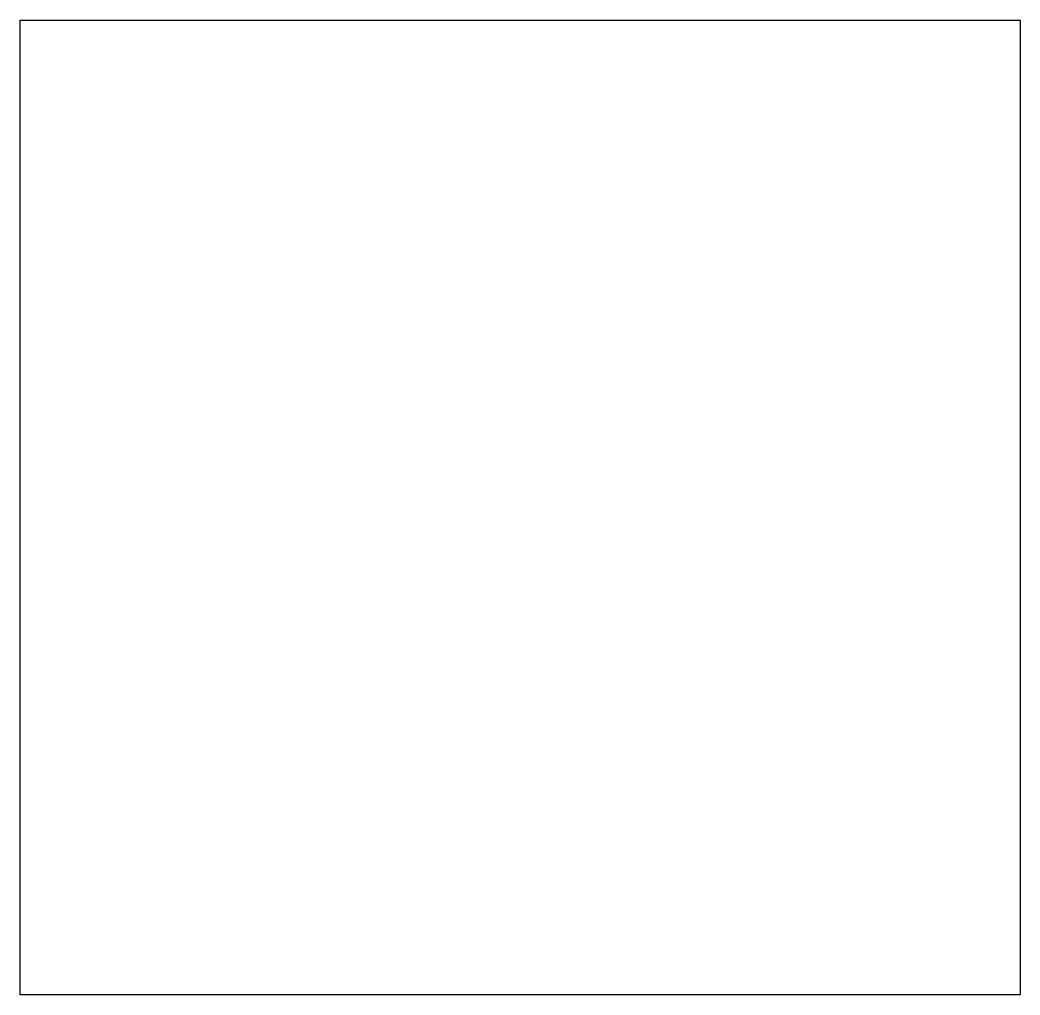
# Model space of a CAD drawing. Header units: millimetres. Extents: x -101 to 96, y -31 to 161.
import ezdxf

# ---------------------------------------------------------------- set-up
doc = ezdxf.new("R2010")
doc.units = ezdxf.units.MM
doc.layers.get('0').update_dxf_attribs({"linetype": 'CONTINUOUS'})

msp = doc.modelspace()

# ---------------------------------------------------------------- linework, layer by layer
for points in [[(95.92, -30.78), (-101.08, -30.78), (-101.08, 161.22), (95.92, 161.22)], [(-101.08, 161.22), (95.92, 161.22), (95.92, -30.78), (-101.08, -30.78)]]:
    msp.add_lwpolyline(points, close=True)

doc.saveas('drawing.dxf')
